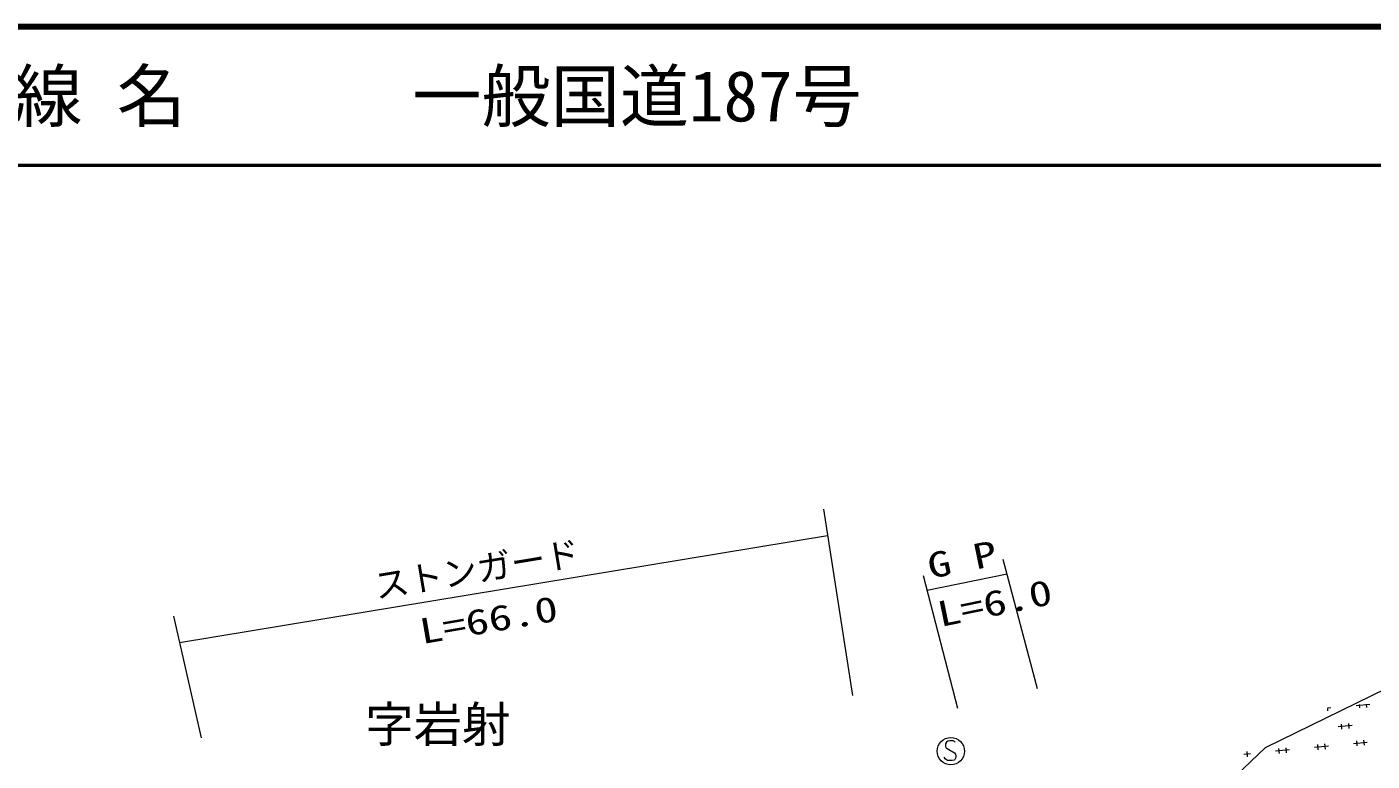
# Model space of a CAD drawing. Units: millimetres, scale not verified. Extents: x -6096 to 633904, y -204620 to 155380.
# Drawn here: x 142772 to 240026, y 102298 to 155380 of the extents above; entities that cross this region are included whole.
import ezdxf
from ezdxf.enums import TextEntityAlignment as Align

# ---------------------------------------------------------------- set-up
doc = ezdxf.new("R2010")
doc.units = ezdxf.units.MM
doc.header["$LTSCALE"] = 1000
for name, color, linetype, lineweight in [('M-TTL', 2, 'Continuous', 140), ('M-TTL-LINE', 7, 'Continuous', 50), ('S-BGD', 1, 'Continuous', 13), ('S-BGD-HTXT', 6, 'Continuous', 13)]:
    doc.layers.add(name, color=color, linetype=linetype, lineweight=lineweight)
doc.layers.add('M-TTL-TXT', color=7, linetype='Continuous')
doc.styles.add('ＭＳ ゴシック', font='')
doc.styles.get('ＭＳ ゴシック').set_extended_font_data('MS Gothic')

msp = doc.modelspace()

# ---------------------------------------------------------------- linework, layer by layer
at = {"layer": 'M-TTL'}
msp.add_line((633904, 155380), (-6096, 155380), dxfattribs=at)
at = {"layer": 'M-TTL-LINE'}
msp.add_line((-6096, 145380), (633904, 145380), dxfattribs=at)
at = {"layer": 'S-BGD'}
for p, q in [((232309, 103279), (243462, 108727)), ((237043, 106148), (236796, 106126)), ((236796, 106101), (236810, 105937)), ((239861, 106391), (238864, 106305)), ((239130, 106137), (239108, 106385)), ((239608, 106412), (239628, 106180)), ((238574, 104860), (237577, 104774)), ((237843, 104607), (237810, 104980)), ((238309, 105023), (238341, 104650)), ((209185, 103555), (209180, 103440)), ((209180, 103440), (209185, 103365)), ((209250, 103665), (209185, 103555)), ((209185, 103365), (209225, 103265)), ((209225, 103265), (209295, 103210)), ((209360, 103740), (209250, 103665)), ((209295, 103210), (209840, 102895)), ((209490, 103775), (209360, 103740)), ((209645, 103775), (209490, 103775)), ((209750, 103755), (209645, 103775)), ((209825, 103720), (209750, 103755)), ((209880, 103660), (209825, 103720)), ((229150, 100249), (232309, 103279)), ((234048, 103102), (233053, 103005)), ((233320, 102840), (233284, 103213)), ((233782, 103262), (233818, 102888)), ((236863, 103377), (235868, 103279)), ((236135, 103115), (236099, 103488)), ((236597, 103536), (236633, 103163)), ((239678, 103652), (238683, 103554)), ((238951, 103390), (238914, 103763)), ((239412, 103811), (239448, 103438)), ((209165, 102465), (209095, 102580)), ((209245, 102390), (209165, 102465)), ((209340, 102345), (209245, 102390)), ((209440, 102330), (209340, 102345)), ((209670, 102330), (209440, 102330)), ((209825, 102375), (209670, 102330)), ((209895, 102465), (209825, 102375)), ((209840, 102895), (209900, 102805)), ((209930, 102560), (209895, 102465)), ((209900, 102805), (209940, 102680)), ((209940, 102680), (209930, 102560)), ((231233, 102827), (230750, 102780)), ((230967, 102987), (231003, 102613))]:
    msp.add_line(p, q, dxfattribs=at)
msp.add_circle((209570, 103015), 995, dxfattribs=at)
at = {"layer": 'S-BGD-HTXT'}
for p, q in [((200360, 120524), (202468, 107031)), ((153800, 110882), (200660, 118607)), ((215838, 107530), (213364, 116866)), ((207854, 114655), (213636, 115839)), ((210072, 106112), (207586, 115683)), ((153366, 112776), (155380, 103987))]:
    msp.add_line(p, q, dxfattribs=at)

# ---------------------------------------------------------------- texts
at = {"layer": 'M-TTL-TXT', "style": 'ＭＳ ゴシック'}
for s, p in [('路 線 名', (134284, 150380)), ('一般国道187号', (170638, 150380))]:
    msp.add_text(s, height=3666, dxfattribs=at).set_placement(p, align=Align.MIDDLE_LEFT)
at = {"layer": 'S-BGD', "style": 'ＭＳ ゴシック'}
msp.add_text('字岩射', height=2566, dxfattribs=at).set_placement((167235, 102900), align=Align.BOTTOM_LEFT)
at = {"layer": 'S-BGD-HTXT', "style": 'ＭＳ ゴシック'}
msp.add_text('ストンガード', height=1833, rotation=9.4, dxfattribs=at).set_placement((168142, 113491), align=Align.BOTTOM_LEFT)
at = {"layer": 'S-BGD-HTXT', "style": 'ＭＳ ゴシック', "width": 1.35}
for s, rotation, p in [('G P', 11.6, (208206, 114930)), ('L=6.0', 11.6, (208912, 111446)), ('L=66.0', 9.8, (171423, 110210))]:
    msp.add_text(s, height=1833, rotation=rotation, dxfattribs=at).set_placement(p, align=Align.BOTTOM_LEFT)

doc.saveas('drawing.dxf')
